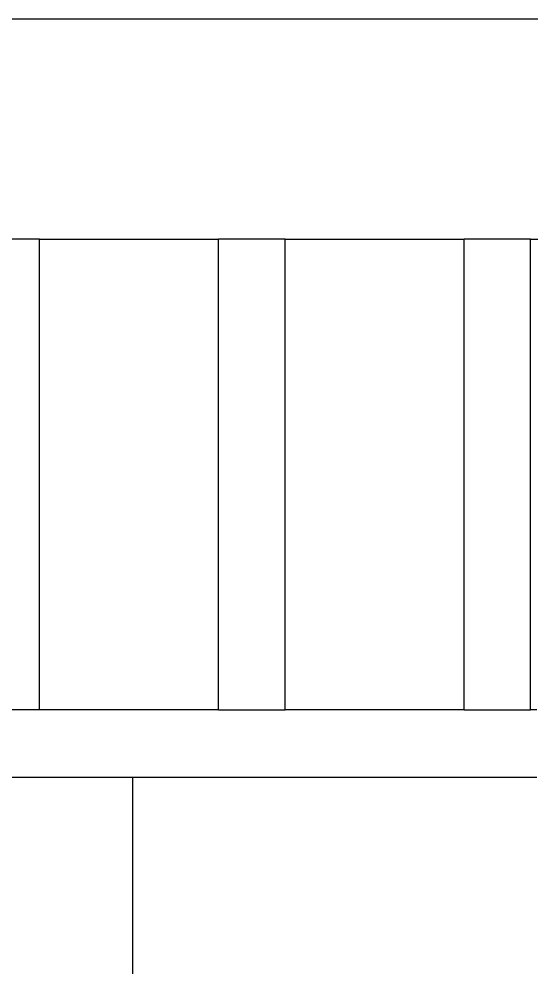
# Model space of a CAD drawing. Extents: x 396092 to 455492, y 17293 to 132793.
# Drawn here: x 421647.4 to 421799.6, y 60824.5 to 61106.4 of the extents above; entities that cross this region are included whole.
import ezdxf

# ---------------------------------------------------------------- set-up
doc = ezdxf.new("R2010")
doc.units = 0
doc.header["$LTSCALE"] = 1000
doc.header["$MEASUREMENT"] = 0
doc.layers.add('MU', color=34, linetype='Continuous')

msp = doc.modelspace()

# ---------------------------------------------------------------- linework, layer by layer
at = {"layer": 'MU', "color": 37}
for p, q in [((417801.55, 61106.41), (423231.55, 61106.41)), ((421653.51, 61040.95), (421633.73, 61040.95)), ((421653.51, 60900.95), (421653.51, 61040.95)), ((421653.51, 61040.95), (421706.73, 61040.95)), ((421726.51, 61040.95), (421706.73, 61040.95)), ((421706.73, 60900.95), (421706.73, 61040.95)), ((421726.51, 60900.95), (421726.51, 61040.95)), ((421726.51, 61040.95), (421779.73, 61040.95)), ((421799.51, 61040.95), (421779.73, 61040.95)), ((421779.73, 60900.95), (421779.73, 61040.95)), ((421799.51, 60900.95), (421799.51, 61040.95)), ((421799.51, 61040.95), (421898.63, 61040.95)), ((421653.51, 60900.95), (421641.3, 60900.95)), ((421681.3, 60900.95), (421653.51, 60900.95)), ((421706.73, 60900.95), (421681.3, 60900.95)), ((421706.73, 60900.95), (421726.51, 60900.95)), ((421779.73, 60900.95), (421726.51, 60900.95)), ((421779.73, 60900.95), (421799.51, 60900.95)), ((421801.3, 60900.95), (421799.51, 60900.95)), ((421641.3, 60880.95), (421681.3, 60880.95)), ((421681.3, 60234.81), (421681.3, 60880.95)), ((421681.3, 60880.95), (421801.3, 60880.95))]:
    msp.add_line(p, q, dxfattribs=at)

doc.saveas('drawing.dxf')
